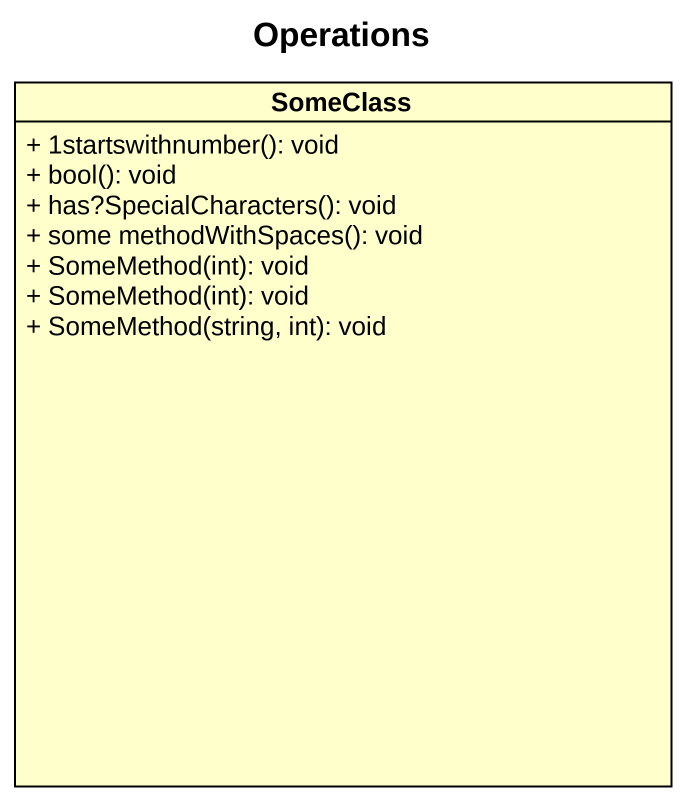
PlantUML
@startuml
title Operations
hide circle
hide empty members
skinparam classAttributeIconSize 0
class SomeClass {
  + 1startswithnumber(): void
  + bool(): void
  + has?SpecialCharacters(): void
  + some methodWithSpaces(): void
  + SomeMethod(int): void
  + SomeMethod(int): void
  + SomeMethod(string, int): void
}
@enduml
